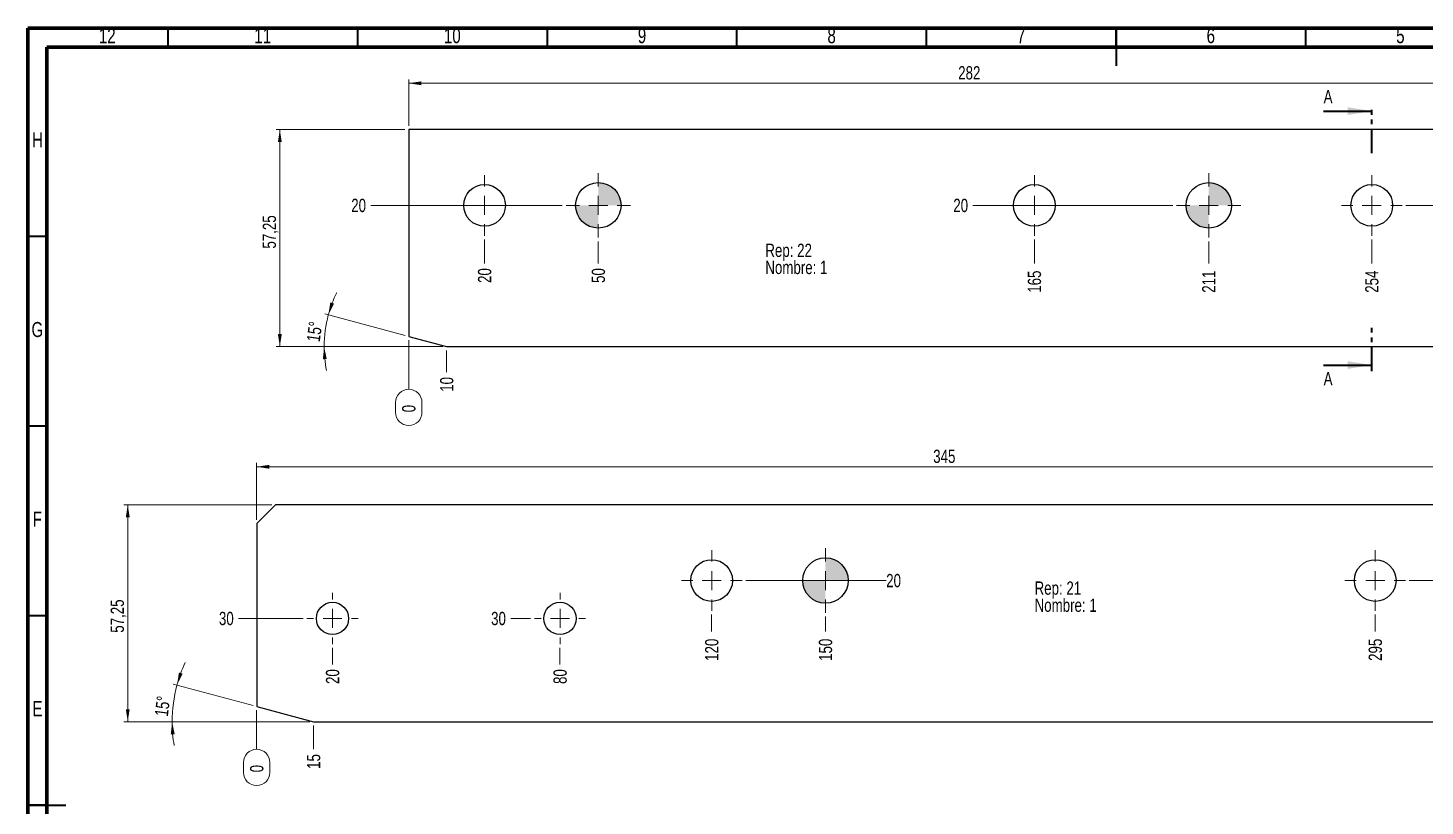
# Model space of a CAD drawing. Header units: millimetres. Extents: x 15 to 589, y 5 to 415.
# Drawn here: x 15 to 383.5, y 209.8 to 415 of the extents above; entities that cross this region are included whole.
import ezdxf

# ---------------------------------------------------------------- set-up
doc = ezdxf.new("R2010")
doc.units = ezdxf.units.MM
doc.linetypes.add('PHANTOM', pattern=[12.7, 6.35, -1.27, 1.27, -1.27, 1.27, -1.27])
doc.styles.add('SLDTEXTSTYLE0', font='TXT', dxfattribs={"width": 0.75})
doc.dimstyles.new('SLDDIMSTYLE0', dxfattribs={"dimtxt": 3.5, "dimasz": 3.302, "dimexe": 0, "dimexo": 0.0625, "dimgap": 0.875, "dimtad": 0, "dimtih": 1, "dimtoh": 1, "dimdec": 0, "dimrnd": 1e-09, "dimdsep": 46, "dimtxsty": 'SLDTEXTSTYLE0', "dimblk1": 'NONE', "dimblk2": 'NONE', "dimsah": 1, "dimcen": 0.09, "dimadec": 0, "dimazin": 2, "dimtfac": 1, "dimtdec": 0, "dimtofl": 0, "dimtmove": 0, "dimatfit": 3, "dimldrblk": 'NONE', "dimfxl": 1, "dimfrac": 2, "dimtolj": 1, "dimtzin": 12, "dimarcsym": 0})
doc.dimstyles.new('SLDDIMSTYLE1', dxfattribs={"dimtxt": 3.5, "dimasz": 3.302, "dimexe": 0, "dimexo": 0.0625, "dimgap": 0.875, "dimtad": 0, "dimtih": 1, "dimtoh": 1, "dimrnd": 1e-09, "dimzin": 12, "dimdsep": 46, "dimtxsty": 'SLDTEXTSTYLE0', "dimblk1": 'NONE', "dimblk2": 'NONE', "dimsah": 1, "dimcen": 0.09, "dimadec": 0, "dimazin": 3, "dimtfac": 1, "dimtofl": 0, "dimtmove": 0, "dimatfit": 3, "dimldrblk": 'NONE', "dimfxl": 1, "dimfrac": 2, "dimtolj": 1, "dimtzin": 12, "dimarcsym": 0})
doc.dimstyles.new('SLDDIMSTYLE2', dxfattribs={"dimtxt": 3.5, "dimasz": 3.302, "dimexe": 0, "dimexo": 0.0625, "dimgap": 0.875, "dimtad": 1, "dimrnd": 1e-09, "dimzin": 12, "dimdsep": 46, "dimtxsty": 'SLDTEXTSTYLE0', "dimsah": 1, "dimcen": 0.09, "dimadec": 0, "dimazin": 3, "dimtfac": 1, "dimtofl": 0, "dimtmove": 0, "dimatfit": 3, "dimfxl": 1, "dimfrac": 2, "dimtolj": 1, "dimtzin": 12, "dimarcsym": 0})
doc.dimstyles.new('SLDDIMSTYLE3', dxfattribs={"dimtxt": 3.5, "dimasz": 3.302, "dimexe": 0, "dimexo": 0.0625, "dimgap": 0.875, "dimtad": 1, "dimdec": 4, "dimzin": 12, "dimdsep": 46, "dimtxsty": 'SLDTEXTSTYLE0', "dimsah": 1, "dimcen": 0.09, "dimazin": 3, "dimtfac": 1, "dimtofl": 0, "dimtmove": 0, "dimatfit": 3, "dimfxl": 1, "dimfrac": 2, "dimtolj": 1, "dimtzin": 12, "dimarcsym": 0})

# ---------------------------------------------------------------- blocks, each defined once
blk = doc.blocks.new('_D_45')
at = {"color": 7, "linetype": 'Continuous', "lineweight": 18}
for p, q in [((115.43, 332.66), (115.43, 319.72)), ((111.94, 313.65), (111.94, 316.23)), ((118.92, 316.23), (118.92, 313.65))]:
    blk.add_line(p, q, dxfattribs=at)
for centre, start, end in [((115.43, 316.23), 0, 180), ((115.43, 313.65), 180, 0)]:
    blk.add_arc(centre, 3.49, start, end, dxfattribs=at)
at = {"color": 7, "linetype": 'Continuous', "lineweight": 18, "insert": (113.69, 313.65), "char_height": 3.5, "attachment_point": 1, "rotation": 90, "style": 'SLDTEXTSTYLE0'}
blk.add_mtext('0', dxfattribs=at)
blk = doc.blocks.new('_None')
blk = doc.blocks.new('_D_46')
at = {"color": 7, "linetype": 'Continuous', "lineweight": 18}
blk.add_line((125.43, 329.98), (125.43, 324.23), dxfattribs=at)
at = {"color": 7, "linetype": 'Continuous', "lineweight": 18, "insert": (123.69, 319.06), "char_height": 3.5, "attachment_point": 1, "rotation": 90, "style": 'SLDTEXTSTYLE0'}
blk.add_mtext('10', dxfattribs=at)
blk = doc.blocks.new('_D_47')
at = {"color": 7, "linetype": 'Continuous', "lineweight": 18}
blk.add_line((135.43, 359.23), (135.43, 352.94), dxfattribs=at)
at = {"color": 7, "linetype": 'Continuous', "lineweight": 18, "insert": (133.69, 347.77), "char_height": 3.5, "attachment_point": 1, "rotation": 90, "style": 'SLDTEXTSTYLE0'}
blk.add_mtext('20', dxfattribs=at)
blk = doc.blocks.new('_D_48')
at = {"color": 7, "linetype": 'Continuous', "lineweight": 18}
blk.add_line((165.43, 358.73), (165.43, 352.94), dxfattribs=at)
at = {"color": 7, "linetype": 'Continuous', "lineweight": 18, "insert": (163.69, 347.77), "char_height": 3.5, "attachment_point": 1, "rotation": 90, "style": 'SLDTEXTSTYLE0'}
blk.add_mtext('50', dxfattribs=at)
blk = doc.blocks.new('_D_49')
at = {"color": 7, "linetype": 'Continuous', "lineweight": 18}
blk.add_line((280.43, 359.23), (280.43, 352.94), dxfattribs=at)
at = {"color": 7, "linetype": 'Continuous', "lineweight": 18, "insert": (278.69, 345.18), "char_height": 3.5, "attachment_point": 1, "rotation": 90, "style": 'SLDTEXTSTYLE0'}
blk.add_mtext('165', dxfattribs=at)
blk = doc.blocks.new('_D_50')
at = {"color": 7, "linetype": 'Continuous', "lineweight": 18}
blk.add_line((326.43, 358.73), (326.43, 352.94), dxfattribs=at)
at = {"color": 7, "linetype": 'Continuous', "lineweight": 18, "insert": (324.69, 345.18), "char_height": 3.5, "attachment_point": 1, "rotation": 90, "style": 'SLDTEXTSTYLE0'}
blk.add_mtext('211', dxfattribs=at)
blk = doc.blocks.new('_D_51')
at = {"color": 7, "linetype": 'Continuous', "lineweight": 18}
blk.add_line((369.43, 359.23), (369.43, 352.94), dxfattribs=at)
at = {"color": 7, "linetype": 'Continuous', "lineweight": 18, "insert": (367.69, 345.18), "char_height": 3.5, "attachment_point": 1, "rotation": 90, "style": 'SLDTEXTSTYLE0'}
blk.add_mtext('254', dxfattribs=at)
blk = doc.blocks.new('_D_52')
at = {"color": 7, "linetype": 'Continuous', "lineweight": 18}
blk.add_line((397.43, 334.98), (397.43, 324.23), dxfattribs=at)
at = {"color": 7, "linetype": 'Continuous', "lineweight": 18, "insert": (395.69, 316.47), "char_height": 3.5, "attachment_point": 1, "rotation": 90, "style": 'SLDTEXTSTYLE0'}
blk.add_mtext('282', dxfattribs=at)
blk = doc.blocks.new('_D_54')
at = {"color": 7, "linetype": 'Continuous', "lineweight": 18}
blk.add_line((378.43, 368.23), (404.78, 368.23), dxfattribs=at)
at = {"color": 7, "linetype": 'Continuous', "lineweight": 18, "insert": (404.78, 369.97), "char_height": 3.5, "attachment_point": 1, "style": 'SLDTEXTSTYLE0'}
blk.add_mtext('20', dxfattribs=at)
blk = doc.blocks.new('_D_55')
at = {"color": 7, "linetype": 'Continuous', "lineweight": 18}
blk.add_line((316.93, 368.23), (264.22, 368.23), dxfattribs=at)
at = {"color": 7, "linetype": 'Continuous', "lineweight": 18, "insert": (259.05, 369.97), "char_height": 3.5, "attachment_point": 1, "style": 'SLDTEXTSTYLE0'}
blk.add_mtext('20', dxfattribs=at)
blk = doc.blocks.new('_D_56')
at = {"color": 7, "linetype": 'Continuous', "lineweight": 18}
blk.add_line((155.93, 368.23), (105.43, 368.23), dxfattribs=at)
at = {"color": 7, "linetype": 'Continuous', "lineweight": 18, "insert": (100.26, 369.97), "char_height": 3.5, "attachment_point": 1, "style": 'SLDTEXTSTYLE0'}
blk.add_mtext('20', dxfattribs=at)
blk = doc.blocks.new('_D_58')
at = {"color": 7, "linetype": 'Continuous', "lineweight": 18}
for p, q in [((115.43, 389.23), (115.43, 401.44)), ((397.43, 400.44), (115.43, 400.44)), ((397.43, 389.23), (397.43, 401.44))]:
    blk.add_line(p, q, dxfattribs=at)
for points in [[(115.43, 400.44), (118.73, 399.93), (118.73, 400.94)], [(397.43, 400.44), (394.13, 400.94), (394.13, 399.93)]]:
    blk.add_solid(points, dxfattribs=at)
at = {"color": 7, "linetype": 'Continuous', "lineweight": 18, "insert": (260.34, 404.95), "char_height": 3.5, "attachment_point": 1, "style": 'SLDTEXTSTYLE0'}
blk.add_mtext('282', dxfattribs=at)
blk = doc.blocks.new('_D_59')
at = {"color": 7, "linetype": 'Continuous', "lineweight": 18}
for p, q in [((114.43, 388.23), (80.43, 388.23)), ((81.43, 330.98), (81.43, 388.23)), ((124.43, 330.98), (80.43, 330.98))]:
    blk.add_line(p, q, dxfattribs=at)
for points in [[(81.43, 388.23), (80.92, 384.93), (81.94, 384.93)], [(81.43, 330.98), (81.94, 334.28), (80.92, 334.28)]]:
    blk.add_solid(points, dxfattribs=at)
at = {"color": 7, "linetype": 'Continuous', "lineweight": 18, "insert": (76.92, 356.83), "char_height": 3.5, "attachment_point": 1, "rotation": 90, "style": 'SLDTEXTSTYLE0'}
blk.add_mtext('57,25', dxfattribs=at)
blk = doc.blocks.new('_D_60')
at = {"color": 7, "linetype": 'Continuous', "lineweight": 18}
for p, q in [((114.46, 333.92), (93.26, 339.6)), ((124.43, 330.98), (92.12, 330.98))]:
    blk.add_line(p, q, dxfattribs=at)
for start, end in [(153.7846, 165), (165, 180), (180, 191.2154)]:
    blk.add_arc((125.43, 330.98), 32.31, start, end, dxfattribs=at)
for points in [[(94.22, 339.34), (95.72, 342.33), (94.75, 342.64)], [(93.12, 330.98), (92.78, 327.66), (93.8, 327.71)]]:
    blk.add_solid(points, dxfattribs=at)
at = {"color": 7, "linetype": 'Continuous', "lineweight": 18, "insert": (88.47, 332.55), "char_height": 3.5, "attachment_point": 1, "rotation": 82.1044, "style": 'SLDTEXTSTYLE0'}
blk.add_mtext('15°', dxfattribs=at)
blk = doc.blocks.new('SW_NOTE_2')
at = {"color": 0, "linetype": 'Continuous', "lineweight": 0, "char_height": 3.5, "attachment_point": 1, "style": 'SLDTEXTSTYLE0'}
for s, insert in [('Rep: 22', (0, 4.51)), ('Nombre: 1', (0, -0.01))]:
    blk.add_mtext(s, dxfattribs=dict(at, insert=insert))
blk = doc.blocks.new('SW_CENTERMARKSYMBOL_11')
at = {"color": 0, "linetype": 'Continuous', "lineweight": 0}
for p, q in [((0, 5), (0, 8.5)), ((-5, 0), (-8.5, 0)), ((0, 0), (-2.5, 0)), ((0, 0), (0, 2.5)), ((0, 0), (0, -2.5)), ((0, 0), (2.5, 0)), ((5, 0), (8.5, 0)), ((0, -5), (0, -8.5))]:
    blk.add_line(p, q, dxfattribs=at)
blk = doc.blocks.new('SW_CENTERMARKSYMBOL_12')
at = {"color": 0, "linetype": 'Continuous', "lineweight": 0}
for p, q in [((0, 5), (0, 8)), ((-5, 0), (-8, 0)), ((0, 0), (-2.5, 0)), ((0, 0), (0, 2.5)), ((0, 0), (0, -2.5)), ((0, 0), (2.5, 0)), ((5, 0), (8, 0)), ((0, -5), (0, -8))]:
    blk.add_line(p, q, dxfattribs=at)
blk = doc.blocks.new('SW_CENTERMARKSYMBOL_13')
at = {"color": 0, "linetype": 'Continuous', "lineweight": 0}
for p, q in [((0, 5), (0, 8)), ((-5, 0), (-8, 0)), ((0, 0), (-2.5, 0)), ((0, 0), (0, 2.5)), ((0, 0), (0, -2.5)), ((0, 0), (2.5, 0)), ((5, 0), (8, 0)), ((0, -5), (0, -8))]:
    blk.add_line(p, q, dxfattribs=at)
blk = doc.blocks.new('SW_CENTERMARKSYMBOL_14')
at = {"color": 0, "linetype": 'Continuous', "lineweight": 0}
for p, q in [((0, 5), (0, 8.5)), ((-5, 0), (-8.5, 0)), ((0, 0), (-2.5, 0)), ((0, 0), (0, 2.5)), ((0, 0), (0, -2.5)), ((0, 0), (2.5, 0)), ((5, 0), (8.5, 0)), ((0, -5), (0, -8.5))]:
    blk.add_line(p, q, dxfattribs=at)
blk = doc.blocks.new('SW_CENTERMARKSYMBOL_15')
at = {"color": 0, "linetype": 'Continuous', "lineweight": 0}
for p, q in [((0, 5), (0, 8)), ((-5, 0), (-8, 0)), ((0, 0), (-2.5, 0)), ((0, 0), (0, 2.5)), ((0, 0), (0, -2.5)), ((0, 0), (2.5, 0)), ((5, 0), (8, 0)), ((0, -5), (0, -8))]:
    blk.add_line(p, q, dxfattribs=at)
blk = doc.blocks.new('SW_DOWELSYMBOL_4')
at = {"linetype": 'Continuous', "lineweight": 0}
h = blk.add_hatch(color=0, dxfattribs=at)
edge = h.paths.add_edge_path(flags=0)
edge.add_arc((0, 0), 6, 0, 90)
edge.add_line((0, 6), (0, 0))
edge.add_line((0, 0), (6, 0))
h = blk.add_hatch(color=0, dxfattribs=at)
edge = h.paths.add_edge_path(flags=0)
edge.add_arc((0, 0), 6, 180, 270)
edge.add_line((0, -6), (0, 0))
edge.add_line((0, 0), (-6, 0))
at = {"color": 0, "linetype": 'Continuous', "lineweight": 0}
blk.add_circle((0, 0), 6, dxfattribs=at)
blk = doc.blocks.new('SW_DOWELSYMBOL_5')
at = {"linetype": 'Continuous', "lineweight": 0}
h = blk.add_hatch(color=0, dxfattribs=at)
edge = h.paths.add_edge_path(flags=0)
edge.add_arc((0, 0), 6, 0, 90)
edge.add_line((0, 6), (0, 0))
edge.add_line((0, 0), (6, 0))
h = blk.add_hatch(color=0, dxfattribs=at)
edge = h.paths.add_edge_path(flags=0)
edge.add_arc((0, 0), 6, 180, 270)
edge.add_line((0, -6), (0, 0))
edge.add_line((0, 0), (-6, 0))
at = {"color": 0, "linetype": 'Continuous', "lineweight": 0}
blk.add_circle((0, 0), 6, dxfattribs=at)
blk = doc.blocks.new('_D_61')
at = {"color": 7, "linetype": 'Continuous', "lineweight": 18}
for p, q in [((75.32, 235.06), (75.32, 224.77)), ((71.83, 218.69), (71.83, 221.28)), ((78.81, 221.28), (78.81, 218.69))]:
    blk.add_line(p, q, dxfattribs=at)
for centre, start, end in [((75.32, 221.28), 0, 180), ((75.32, 218.69), 180, 0)]:
    blk.add_arc(centre, 3.49, start, end, dxfattribs=at)
at = {"color": 7, "linetype": 'Continuous', "lineweight": 18, "insert": (73.59, 218.69), "char_height": 3.5, "attachment_point": 1, "rotation": 90, "style": 'SLDTEXTSTYLE0'}
blk.add_mtext('0', dxfattribs=at)
blk = doc.blocks.new('_D_62')
at = {"color": 7, "linetype": 'Continuous', "lineweight": 18}
blk.add_line((90.32, 231.04), (90.32, 224.77), dxfattribs=at)
at = {"color": 7, "linetype": 'Continuous', "lineweight": 18, "insert": (88.59, 219.6), "char_height": 3.5, "attachment_point": 1, "rotation": 90, "style": 'SLDTEXTSTYLE0'}
blk.add_mtext('15', dxfattribs=at)
blk = doc.blocks.new('_D_63')
at = {"color": 7, "linetype": 'Continuous', "lineweight": 18}
blk.add_line((95.32, 251.54), (95.32, 247.17), dxfattribs=at)
at = {"color": 7, "linetype": 'Continuous', "lineweight": 18, "insert": (93.59, 242), "char_height": 3.5, "attachment_point": 1, "rotation": 90, "style": 'SLDTEXTSTYLE0'}
blk.add_mtext('20', dxfattribs=at)
blk = doc.blocks.new('_D_64')
at = {"color": 7, "linetype": 'Continuous', "lineweight": 18}
blk.add_line((155.32, 251.54), (155.32, 247.17), dxfattribs=at)
at = {"color": 7, "linetype": 'Continuous', "lineweight": 18, "insert": (153.59, 242), "char_height": 3.5, "attachment_point": 1, "rotation": 90, "style": 'SLDTEXTSTYLE0'}
blk.add_mtext('80', dxfattribs=at)
blk = doc.blocks.new('_D_65')
at = {"color": 7, "linetype": 'Continuous', "lineweight": 18}
blk.add_line((195.32, 260.29), (195.32, 255.85), dxfattribs=at)
at = {"color": 7, "linetype": 'Continuous', "lineweight": 18, "insert": (193.59, 248.09), "char_height": 3.5, "attachment_point": 1, "rotation": 90, "style": 'SLDTEXTSTYLE0'}
blk.add_mtext('120', dxfattribs=at)
blk = doc.blocks.new('_D_66')
at = {"color": 7, "linetype": 'Continuous', "lineweight": 18}
blk.add_line((225.32, 259.79), (225.32, 255.85), dxfattribs=at)
at = {"color": 7, "linetype": 'Continuous', "lineweight": 18, "insert": (223.59, 248.09), "char_height": 3.5, "attachment_point": 1, "rotation": 90, "style": 'SLDTEXTSTYLE0'}
blk.add_mtext('150', dxfattribs=at)
blk = doc.blocks.new('_D_67')
at = {"color": 7, "linetype": 'Continuous', "lineweight": 18}
blk.add_line((370.32, 260.29), (370.32, 255.85), dxfattribs=at)
at = {"color": 7, "linetype": 'Continuous', "lineweight": 18, "insert": (368.59, 248.09), "char_height": 3.5, "attachment_point": 1, "rotation": 90, "style": 'SLDTEXTSTYLE0'}
blk.add_mtext('295', dxfattribs=at)
blk = doc.blocks.new('_D_68')
at = {"color": 7, "linetype": 'Continuous', "lineweight": 18}
blk.add_line((400.32, 259.79), (400.32, 255.85), dxfattribs=at)
at = {"color": 7, "linetype": 'Continuous', "lineweight": 18, "insert": (398.59, 248.09), "char_height": 3.5, "attachment_point": 1, "rotation": 90, "style": 'SLDTEXTSTYLE0'}
blk.add_mtext('325', dxfattribs=at)
blk = doc.blocks.new('_D_69')
at = {"color": 7, "linetype": 'Continuous', "lineweight": 18}
blk.add_line((420.32, 231.04), (420.32, 224.77), dxfattribs=at)
at = {"color": 7, "linetype": 'Continuous', "lineweight": 18, "insert": (418.59, 217.01), "char_height": 3.5, "attachment_point": 1, "rotation": 90, "style": 'SLDTEXTSTYLE0'}
blk.add_mtext('345', dxfattribs=at)
blk = doc.blocks.new('_D_71')
at = {"color": 7, "linetype": 'Continuous', "lineweight": 18}
blk.add_line((379.32, 269.29), (430.32, 269.29), dxfattribs=at)
at = {"color": 7, "linetype": 'Continuous', "lineweight": 18, "insert": (430.32, 271.02), "char_height": 3.5, "attachment_point": 1, "style": 'SLDTEXTSTYLE0'}
blk.add_mtext('20', dxfattribs=at)
blk = doc.blocks.new('_D_72')
at = {"color": 7, "linetype": 'Continuous', "lineweight": 18}
blk.add_line((204.32, 269.29), (241.35, 269.29), dxfattribs=at)
at = {"color": 7, "linetype": 'Continuous', "lineweight": 18, "insert": (241.35, 271.02), "char_height": 3.5, "attachment_point": 1, "style": 'SLDTEXTSTYLE0'}
blk.add_mtext('20', dxfattribs=at)
blk = doc.blocks.new('_D_73')
at = {"color": 7, "linetype": 'Continuous', "lineweight": 18}
blk.add_line((147.57, 259.29), (142.32, 259.29), dxfattribs=at)
at = {"color": 7, "linetype": 'Continuous', "lineweight": 18, "insert": (137.15, 261.02), "char_height": 3.5, "attachment_point": 1, "style": 'SLDTEXTSTYLE0'}
blk.add_mtext('30', dxfattribs=at)
blk = doc.blocks.new('_D_74')
at = {"color": 7, "linetype": 'Continuous', "lineweight": 18}
blk.add_line((87.57, 259.29), (70.55, 259.29), dxfattribs=at)
at = {"color": 7, "linetype": 'Continuous', "lineweight": 18, "insert": (65.37, 261.02), "char_height": 3.5, "attachment_point": 1, "style": 'SLDTEXTSTYLE0'}
blk.add_mtext('30', dxfattribs=at)
blk = doc.blocks.new('_D_76')
at = {"color": 7, "linetype": 'Continuous', "lineweight": 18}
for p, q in [((75.32, 285.29), (75.32, 300.29)), ((75.32, 299.29), (420.32, 299.29)), ((420.32, 290.29), (420.32, 300.29))]:
    blk.add_line(p, q, dxfattribs=at)
for points in [[(75.32, 299.29), (78.63, 298.78), (78.63, 299.79)], [(420.32, 299.29), (417.02, 299.79), (417.02, 298.78)]]:
    blk.add_solid(points, dxfattribs=at)
at = {"color": 7, "linetype": 'Continuous', "lineweight": 18, "insert": (253.75, 303.8), "char_height": 3.5, "attachment_point": 1, "style": 'SLDTEXTSTYLE0'}
blk.add_mtext('345', dxfattribs=at)
blk = doc.blocks.new('_D_77')
at = {"color": 7, "linetype": 'Continuous', "lineweight": 18}
for p, q in [((79.32, 289.29), (40.32, 289.29)), ((41.32, 289.29), (41.32, 232.04)), ((89.32, 232.04), (40.32, 232.04))]:
    blk.add_line(p, q, dxfattribs=at)
for points in [[(41.32, 289.29), (40.82, 285.98), (41.83, 285.98)], [(41.32, 232.04), (41.83, 235.34), (40.82, 235.34)]]:
    blk.add_solid(points, dxfattribs=at)
at = {"color": 7, "linetype": 'Continuous', "lineweight": 18, "insert": (36.81, 255.51), "char_height": 3.5, "attachment_point": 1, "rotation": 90, "style": 'SLDTEXTSTYLE0'}
blk.add_mtext('57,25', dxfattribs=at)
blk = doc.blocks.new('_D_78')
at = {"color": 7, "linetype": 'Continuous', "lineweight": 18}
for p, q in [((74.36, 236.31), (53.34, 241.95)), ((89.32, 232.04), (52.04, 232.04))]:
    blk.add_line(p, q, dxfattribs=at)
for start, end in [(155.2728, 165), (165, 180), (180, 189.7272)]:
    blk.add_arc((90.32, 232.04), 37.29, start, end, dxfattribs=at)
for points in [[(54.31, 241.69), (55.79, 244.68), (54.82, 244.99)], [(53.04, 232.04), (52.67, 228.71), (53.69, 228.76)]]:
    blk.add_solid(points, dxfattribs=at)
at = {"color": 7, "linetype": 'Continuous', "lineweight": 18, "insert": (48.41, 233.72), "char_height": 3.5, "attachment_point": 1, "rotation": 82.8808, "style": 'SLDTEXTSTYLE0'}
blk.add_mtext('15°', dxfattribs=at)
blk = doc.blocks.new('SW_NOTE_3')
at = {"color": 0, "linetype": 'Continuous', "lineweight": 0, "char_height": 3.5, "attachment_point": 1, "style": 'SLDTEXTSTYLE0'}
for s, insert in [('Rep: 21', (0, 4.51)), ('Nombre: 1', (0, -0.01))]:
    blk.add_mtext(s, dxfattribs=dict(at, insert=insert))
blk = doc.blocks.new('SW_CENTERMARKSYMBOL_16')
at = {"color": 0, "linetype": 'Continuous', "lineweight": 0}
for p, q in [((0, 5), (0, 6.75)), ((-5, 0), (-6.75, 0)), ((0, 0), (-2.5, 0)), ((0, 0), (0, 2.5)), ((0, 0), (0, -2.5)), ((0, 0), (2.5, 0)), ((5, 0), (6.75, 0)), ((0, -5), (0, -6.75))]:
    blk.add_line(p, q, dxfattribs=at)
blk = doc.blocks.new('SW_CENTERMARKSYMBOL_17')
at = {"color": 0, "linetype": 'Continuous', "lineweight": 0}
for p, q in [((0, 5), (0, 6.75)), ((-5, 0), (-6.75, 0)), ((0, 0), (-2.5, 0)), ((0, 0), (0, 2.5)), ((0, 0), (0, -2.5)), ((0, 0), (2.5, 0)), ((5, 0), (6.75, 0)), ((0, -5), (0, -6.75))]:
    blk.add_line(p, q, dxfattribs=at)
blk = doc.blocks.new('SW_CENTERMARKSYMBOL_19')
at = {"color": 0, "linetype": 'Continuous', "lineweight": 0}
for p, q in [((0, 5), (0, 8)), ((-5, 0), (-8, 0)), ((0, 0), (-2.5, 0)), ((0, 0), (0, 2.5)), ((0, 0), (0, -2.5)), ((0, 0), (2.5, 0)), ((5, 0), (8, 0)), ((0, -5), (0, -8))]:
    blk.add_line(p, q, dxfattribs=at)
blk = doc.blocks.new('SW_CENTERMARKSYMBOL_20')
at = {"color": 0, "linetype": 'Continuous', "lineweight": 0}
for p, q in [((0, 5), (0, 8.5)), ((-5, 0), (-8.5, 0)), ((0, 0), (-2.5, 0)), ((0, 0), (0, 2.5)), ((0, 0), (0, -2.5)), ((0, 0), (2.5, 0)), ((5, 0), (8.5, 0)), ((0, -5), (0, -8.5))]:
    blk.add_line(p, q, dxfattribs=at)
blk = doc.blocks.new('SW_CENTERMARKSYMBOL_21')
at = {"color": 0, "linetype": 'Continuous', "lineweight": 0}
for p, q in [((0, 5), (0, 8)), ((-5, 0), (-8, 0)), ((0, 0), (-2.5, 0)), ((0, 0), (0, 2.5)), ((0, 0), (0, -2.5)), ((0, 0), (2.5, 0)), ((5, 0), (8, 0)), ((0, -5), (0, -8))]:
    blk.add_line(p, q, dxfattribs=at)
blk = doc.blocks.new('SW_DOWELSYMBOL_6')
at = {"linetype": 'Continuous', "lineweight": 0}
h = blk.add_hatch(color=0, dxfattribs=at)
edge = h.paths.add_edge_path(flags=0)
edge.add_arc((0, 0), 6, 0, 90)
edge.add_line((0, 6), (0, 0))
edge.add_line((0, 0), (6, 0))
h = blk.add_hatch(color=0, dxfattribs=at)
edge = h.paths.add_edge_path(flags=0)
edge.add_arc((0, 0), 6, 180, 270)
edge.add_line((0, -6), (0, 0))
edge.add_line((0, 0), (-6, 0))
at = {"color": 0, "linetype": 'Continuous', "lineweight": 0}
blk.add_circle((0, 0), 6, dxfattribs=at)

msp = doc.modelspace()

# ---------------------------------------------------------------- linework, layer by layer
at = {"color": 7, "linetype": 'Continuous', "lineweight": 70}
for p, q in [((15, 5), (15, 415)), ((15, 415), (589, 415)), ((20, 10), (20, 410)), ((20, 410), (584, 410))]:
    msp.add_line(p, q, dxfattribs=at)
at = {"color": 7, "linetype": 'Continuous', "lineweight": 35}
for p, q in [((52, 410), (52, 415)), ((102, 410), (102, 415)), ((152, 410), (152, 415)), ((202, 410), (202, 415)), ((252, 410), (252, 415)), ((302, 415), (302, 405)), ((302, 410), (302, 415)), ((352, 410), (352, 415)), ((356.72723, 393.10273), (369.42723, 393.10273)), ((20, 360), (15, 360)), ((356.72723, 326.11273), (369.42723, 326.11273)), ((20, 310), (15, 310)), ((20, 260), (15, 260)), ((15, 210), (25, 210)), ((20, 210), (15, 210))]:
    msp.add_line(p, q, dxfattribs=at)
at = {"color": 7, "linetype": 'PHANTOM', "lineweight": 35}
for p, q in [((369.42723, 381.99023), (369.42723, 394.69023)), ((369.42723, 324.52523), (369.42723, 337.23158))]:
    msp.add_line(p, q, dxfattribs=at)
at = {"color": 7, "linetype": 'Continuous', "lineweight": 25}
for p, q in [((115.42722, 388.23273), (115.42722, 333.66222)), ((397.42722, 388.23273), (115.42722, 388.23273)), ((115.42722, 333.66222), (125.42723, 330.98273)), ((125.42723, 330.98273), (392.42723, 330.98273)), ((80.32402, 289.28583), (75.32403, 284.28584)), ((420.32402, 289.28583), (80.32402, 289.28583)), ((75.32403, 284.28584), (75.32403, 236.05507)), ((75.32403, 236.05507), (90.32401, 232.03583)), ((90.32401, 232.03583), (420.32402, 232.03583))]:
    msp.add_line(p, q, dxfattribs=at)
for centre, radius in [((135.42723, 368.23273), 5.5), ((165.42723, 368.23273), 6), ((280.42723, 368.23273), 5.5), ((326.42723, 368.23273), 6), ((369.42723, 368.23273), 5.5), ((195.32402, 269.28583), 5.5), ((225.32402, 269.28583), 6), ((370.32402, 269.28583), 5.5), ((95.32402, 259.28583), 4.25), ((155.32402, 259.28583), 4.25)]:
    msp.add_circle(centre, radius, dxfattribs=at)
at = {"color": 7, "linetype": 'Continuous', "lineweight": 35}
for points in [[(369.42723, 393.10273), (363.07723, 394.11873), (363.07723, 392.08673)], [(369.42723, 326.11273), (363.07723, 327.12873), (363.07723, 325.09673)]]:
    msp.add_solid(points, dxfattribs=at)

# ---------------------------------------------------------------- block references
at = {"color": 7, "linetype": 'Continuous', "lineweight": 0}
for name, p in [('SW_CENTERMARKSYMBOL_12', (135.42723, 368.23273)), ('SW_CENTERMARKSYMBOL_11', (165.42723, 368.23273)), ('SW_CENTERMARKSYMBOL_13', (280.42723, 368.23273)), ('SW_CENTERMARKSYMBOL_14', (326.42723, 368.23273)), ('SW_CENTERMARKSYMBOL_15', (369.42723, 368.23273)), ('SW_DOWELSYMBOL_4', (165.42723, 368.23273)), ('SW_DOWELSYMBOL_5', (326.42723, 368.23273)), ('SW_NOTE_2', (209.47423, 353.61933)), ('SW_CENTERMARKSYMBOL_21', (195.32402, 269.28583)), ('SW_CENTERMARKSYMBOL_20', (225.32402, 269.28583)), ('SW_CENTERMARKSYMBOL_19', (370.32402, 269.28583)), ('SW_DOWELSYMBOL_6', (225.32402, 269.28583)), ('SW_NOTE_3', (280.49087, 264.53337)), ('SW_CENTERMARKSYMBOL_16', (95.32402, 259.28583)), ('SW_CENTERMARKSYMBOL_17', (155.32402, 259.28583))]:
    msp.add_blockref(name, p, dxfattribs=at)

# ---------------------------------------------------------------- texts
at = {"color": 7, "linetype": 'Continuous', "lineweight": 0, "char_height": 3.96875, "attachment_point": 2, "style": 'SLDTEXTSTYLE0'}
for s, insert in [('12', (35.92007, 414.97306)), ('11', (76.92007, 414.97306)), ('10', (126.92007, 414.97306)), ('9', (176.96004, 414.97306)), ('8', (226.96004, 414.97306)), ('7', (276.96004, 414.97306)), ('6', (326.96004, 414.97306)), ('5', (376.96004, 414.97306)), ('H', (17.49035, 387.47306)), ('G', (17.48668, 337.47306)), ('F', (17.45774, 287.47306)), ('E', (17.50781, 237.47306))]:
    msp.add_mtext(s, dxfattribs=dict(at, insert=insert))
at = {"color": 7, "linetype": 'Continuous', "char_height": 3.5, "attachment_point": 1, "style": 'SLDTEXTSTYLE0'}
for insert in [(356.72723, 398.65841), (356.72723, 324.26268)]:
    msp.add_mtext('A', dxfattribs=dict(at, insert=insert))

# ---------------------------------------------------------------- dimensions: what is measured, and where the dimension line sits
at = {"color": 7, "linetype": 'Continuous', "lineweight": 18}
for base, p1, p2, picture, middle in [((115.42723, 400.43659), (397.42723, 388.23273), (115.42723, 388.23273), '_D_58', (264.22034, 400.43659)), ((420.32402, 299.28583), (75.32402, 284.28583), (420.32402, 289.28583), '_D_76', (257.62673, 299.28583))]:
    dim = msp.add_linear_dim(base=base, p1=p1, p2=p2, dimstyle='SLDDIMSTYLE2', dxfattribs=at)
    dim.commit()
    dim.dimension.update_dxf_attribs({"geometry": picture, "text_midpoint": middle, "dimtype": 160})
for base, p1, p2, picture, middle in [((81.42723, 388.23273), (125.42723, 330.98273), (115.42723, 388.23273), '_D_59', (81.42723, 362.64528)), ((41.32402, 232.03583), (80.32402, 289.28583), (90.32402, 232.03583), '_D_77', (41.32402, 261.32421))]:
    dim = msp.add_linear_dim(base=base, p1=p1, p2=p2, angle=90, dimstyle='SLDDIMSTYLE2', dxfattribs=at)
    dim.commit()
    dim.dimension.update_dxf_attribs({"geometry": picture, "text_midpoint": middle, "dimtype": 160})
for feature_location, offset, dtype, origin, dimstyle, picture, middle in [((156.92723, 368.23273), (-51.5, 0), 0, (397.42723, 388.23273), 'SLDDIMSTYLE1', '_D_56', (102.84112, 368.23273)), ((317.92723, 368.23273), (-53.70689, 0), 0, (397.42723, 388.23273), 'SLDDIMSTYLE1', '_D_55', (261.63423, 368.23273)), ((377.42723, 368.23273), (27.35222, 0), 0, (397.42723, 388.23273), 'SLDDIMSTYLE1', '_D_54', (407.36556, 368.23273)), ((135.42723, 360.23273), (0, -7.29299), 1, (115.42723, 333.66222), 'SLDDIMSTYLE1', '_D_47', (135.42723, 350.35363)), ((280.42723, 360.23273), (0, -7.29299), 1, (115.42723, 333.66222), 'SLDDIMSTYLE1', '_D_49', (280.42723, 349.06057)), ((369.42723, 360.23273), (0, -7.29299), 1, (115.42723, 333.66222), 'SLDDIMSTYLE1', '_D_51', (369.42723, 349.06057)), ((165.42723, 359.73273), (0, -6.79299), 1, (115.42723, 333.66222), 'SLDDIMSTYLE1', '_D_48', (165.42723, 350.35363)), ((326.42723, 359.73273), (0, -6.79299), 1, (115.42723, 333.66222), 'SLDDIMSTYLE1', '_D_50', (326.42723, 349.06057)), ((397.42723, 335.98273), (0, -11.75123), 1, (115.42723, 333.66222), 'SLDDIMSTYLE1', '_D_52', (397.42723, 320.35233)), ((115.427226266, 333.6622180597), (0, -13.9386304638), 1, (115.427226266, 333.6622180597), 'SLDDIMSTYLE0', '_D_45', (115.427226266, 314.9414696927)), ((125.42723, 330.98273), (0, -6.75123), 1, (115.42723, 333.66222), 'SLDDIMSTYLE1', '_D_46', (125.42723, 321.64538)), ((88.57402, 259.28583), (-18.02791, 0), 0, (420.32402, 289.28583), 'SLDDIMSTYLE1', '_D_74', (67.96, 259.28583)), ((148.57402, 259.28583), (-6.25187, 0), 0, (420.32402, 289.28583), 'SLDDIMSTYLE1', '_D_73', (139.73604, 259.28583)), ((203.32402, 269.28583), (38.02513, 0), 0, (420.32402, 289.28583), 'SLDDIMSTYLE1', '_D_72', (243.93526, 269.28583)), ((378.32402, 269.28583), (52, 0), 0, (420.32402, 289.28583), 'SLDDIMSTYLE1', '_D_71', (432.91013, 269.28583)), ((195.32402, 261.28583), (0, -5.43361), 1, (75.32402, 236.05507), 'SLDDIMSTYLE1', '_D_65', (195.32402, 251.97305)), ((370.32402, 261.28583), (0, -5.43361), 1, (75.32402, 236.05507), 'SLDDIMSTYLE1', '_D_67', (370.32402, 251.97305)), ((225.32402, 260.78583), (0, -4.93361), 1, (75.32402, 236.05507), 'SLDDIMSTYLE1', '_D_66', (225.32402, 251.97305)), ((400.32402, 260.78583), (0, -4.93361), 1, (75.32402, 236.05507), 'SLDDIMSTYLE1', '_D_68', (400.32402, 251.97305)), ((95.32402, 252.53583), (0, -5.36497), 1, (75.32402, 236.05507), 'SLDDIMSTYLE1', '_D_63', (95.32402, 244.58475)), ((155.32402, 252.53583), (0, -5.36497), 1, (75.32402, 236.05507), 'SLDDIMSTYLE1', '_D_64', (155.32402, 244.58475)), ((75.3240202579, 236.0550691823), (0, -11.287722144), 1, (75.3240202579, 236.0550691823), 'SLDDIMSTYLE0', '_D_61', (75.3240202579, 219.9852291351)), ((90.32402, 232.03583), (0, -7.26848), 1, (75.32402, 236.05507), 'SLDDIMSTYLE1', '_D_62', (90.32402, 222.18124)), ((420.32402, 232.03583), (0, -7.26848), 1, (75.32402, 236.05507), 'SLDDIMSTYLE1', '_D_69', (420.32402, 220.88818))]:
    dim = msp.add_ordinate_dim(feature_location=feature_location, offset=offset, dtype=dtype, origin=origin, dimstyle=dimstyle, dxfattribs=at)
    dim.commit()
    dim.dimension.update_dxf_attribs({"geometry": picture, "text_midpoint": middle})
for base, line1, line2, picture, middle in [((93.39734, 335.19954), ((115.42723, 333.66222), (125.42723, 330.98273)), ((392.42723, 330.98273), (125.42723, 330.98273)), '_D_60', (93.42723, 335.42062)), ((53.35555, 236.90282), ((75.32402, 236.05507), (90.32402, 232.03583)), ((420.32402, 232.03583), (90.32402, 232.03583)), '_D_78', (53.32402, 236.65703))]:
    dim = msp.add_angular_dim_2l(base=base, line1=line1, line2=line2, dimstyle='SLDDIMSTYLE3', dxfattribs=at)
    dim.commit()
    dim.dimension.update_dxf_attribs({"geometry": picture, "text_midpoint": middle, "dimtype": 162})

doc.saveas('drawing.dxf')
